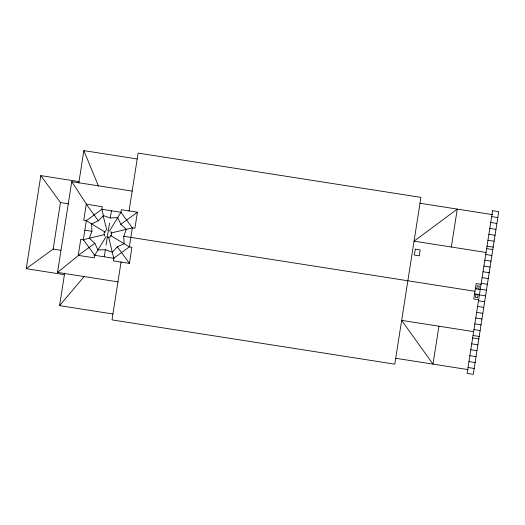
<?xml version="1.0" encoding="UTF-8"?>
<svg xmlns="http://www.w3.org/2000/svg" width="525" height="525" viewBox="0 0 525 525"><rect width="100%" height="100%" fill="white"/><g stroke="black" fill="none" stroke-linecap="round" stroke-linejoin="round"><path stroke-width="0.79" d="M64.424 274.667L26.25 268.688L40.825 175.626L78.999 181.604M26.25 268.688L53.163 249.067L60.447 202.532L40.825 175.626M117.954 281.866L57.54 272.403L71.748 181.65L132.162 191.113M112.921 313.996L59.574 305.642L64.673 273.092M78.757 183.173L83.849 150.623L137.196 158.977M106.188 236.493L94.717 255.308L94.316 257.88L78.251 255.367L80.765 239.295L83.337 239.702L104.757 234.537M108.577 236.867L113.741 258.287L113.341 260.859L129.406 263.373L131.926 247.308L129.353 246.907L124.057 243.679L123.743 236.283L126.308 229.32L120.842 224.306L117.731 217.573L110.309 218L103.451 215.618L101.929 209.291L102.329 206.719L86.257 204.205L83.744 220.27L86.317 220.677L105.131 232.142M83.245 240.279L86.408 220.093M104.232 256.797L105.341 249.697L112.304 252.262L117.318 246.796L124.057 243.679L110.539 235.443M106.063 245.103L109.508 223.118M110.309 218L111.438 210.781M109.482 231.085L120.947 212.271L121.354 209.698L137.419 212.218L134.905 228.283L132.333 227.883L110.913 233.048M121.078 261.89L112.002 319.882L394.793 364.166L420.912 197.38L138.121 153.097L129.038 211.083M438.933 326.202L432.994 364.12L401.651 320.362L473.635 331.636M451.329 247.019L457.268 209.101L414.054 241.178L486.038 252.453M475.965 294.072L475.46 297.288L477.52 297.609L478.019 294.394M476.772 288.927L477.271 285.718L479.332 286.04L478.826 289.249M103.451 215.618L98.352 220.782L91.619 223.893L91.928 231.302L89.362 238.258L94.828 243.278L97.939 250.005L105.341 249.697M105.538 230.639L103.976 233.185L104.678 236.093M59.574 305.642L84.348 276.281M57.54 272.403L78.73 255.216M86.317 220.677L101.929 209.291M78.251 255.367L94.828 243.278M120.842 224.306L137.419 212.218M113.741 258.287L129.353 246.907L132.333 227.87L120.947 212.271M107.231 237.648L110.132 236.946L111.694 234.393L110.992 231.492M419.993 203.26L492.535 214.62M491.656 216.589L497.825 217.553M490.731 222.502L496.899 223.466M489.805 228.414L495.974 229.379M488.873 234.327L495.049 235.292M487.948 240.24L494.123 241.205M487.023 246.153L493.192 247.118M486.642 248.594L492.811 249.565M485.717 254.507L491.886 255.478M484.831 260.164L491 261.128M483.906 266.077L490.074 267.041M60.447 202.532L68.847 203.851M101.305 209.193L121.419 212.343M483.02 271.733L489.188 272.698M482.094 277.646L488.263 278.611M481.208 283.303L487.377 284.268M481.044 284.333L476.162 283.566L473.747 298.994L478.629 299.755M480.283 289.216L486.452 290.181M475.355 288.711L480.244 289.472M84.827 230.186L91.928 231.302M123.743 236.283L474.954 291.277M474.554 293.849L479.437 294.617M479.397 294.873L485.566 295.838M478.472 300.786L484.641 301.75M477.586 306.442L483.755 307.407M476.661 312.355L482.829 313.32M94.1 255.209L114.214 258.359M53.163 249.067L60.795 250.261M475.775 318.012L481.943 318.977M474.843 323.925L481.018 324.89M473.963 329.575L480.132 330.547M473.032 335.495L479.207 336.459M472.651 337.936L478.82 338.901M471.726 343.849L477.894 344.813M470.8 349.762L476.969 350.726M469.875 355.674L476.044 356.639M468.95 361.587L475.118 362.552M468.024 367.5L474.193 368.465M395.719 358.286L468.261 369.646M86.257 204.205L98.352 220.782M117.318 246.796L129.406 263.373M83.337 239.702L94.717 255.308M71.748 181.65L86.671 204.488M83.849 150.623L98.464 186.152M103.09 215.624L107.008 230.632M415.314 249.152L414.389 255.071L419.272 255.832L420.197 249.92L415.314 249.152M492.581 210.676L467.099 373.413L473.268 374.377L498.75 211.641L492.581 210.676"/></g></svg>
